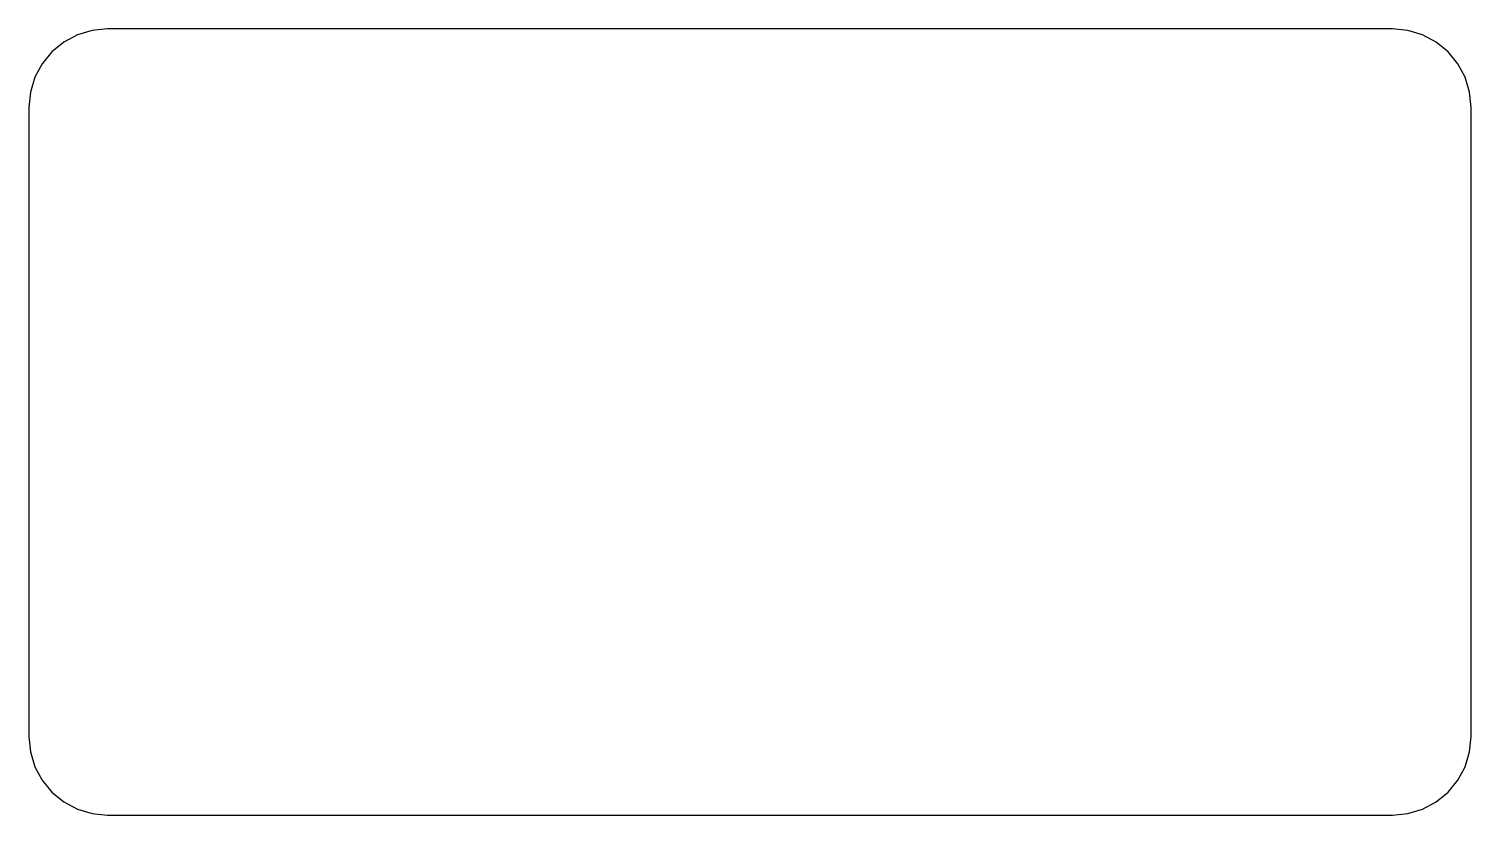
# Model space of a CAD drawing. Header units: millimetres. Extents: x 0 to 1100, y 0 to 600.
import ezdxf

# ---------------------------------------------------------------- set-up
doc = ezdxf.new("R2010")
doc.units = ezdxf.units.MM

msp = doc.modelspace()

# ---------------------------------------------------------------- linework, layer by layer
msp.add_lwpolyline([(1100, 540), (1098.8, 551.7), (1095.4, 563), (1089.9, 573.3), (1082.4, 582.4), (1073.3, 589.9), (1063, 595.4), (1051.7, 598.8), (1040, 600), (60, 600), (48.3, 598.8), (37, 595.4), (26.7, 589.9), (17.6, 582.4), (10.1, 573.3), (4.6, 563), (1.2, 551.7), (0, 540), (0, 60), (1.2, 48.3), (4.6, 37), (10.1, 26.7), (17.6, 17.6), (26.7, 10.1), (37, 4.6), (48.3, 1.2), (60, 0), (1040, 0), (1051.7, 1.2), (1063, 4.6), (1073.3, 10.1), (1082.4, 17.6), (1089.9, 26.7), (1095.4, 37), (1098.8, 48.3), (1100, 60)], close=True)

doc.saveas('drawing.dxf')
